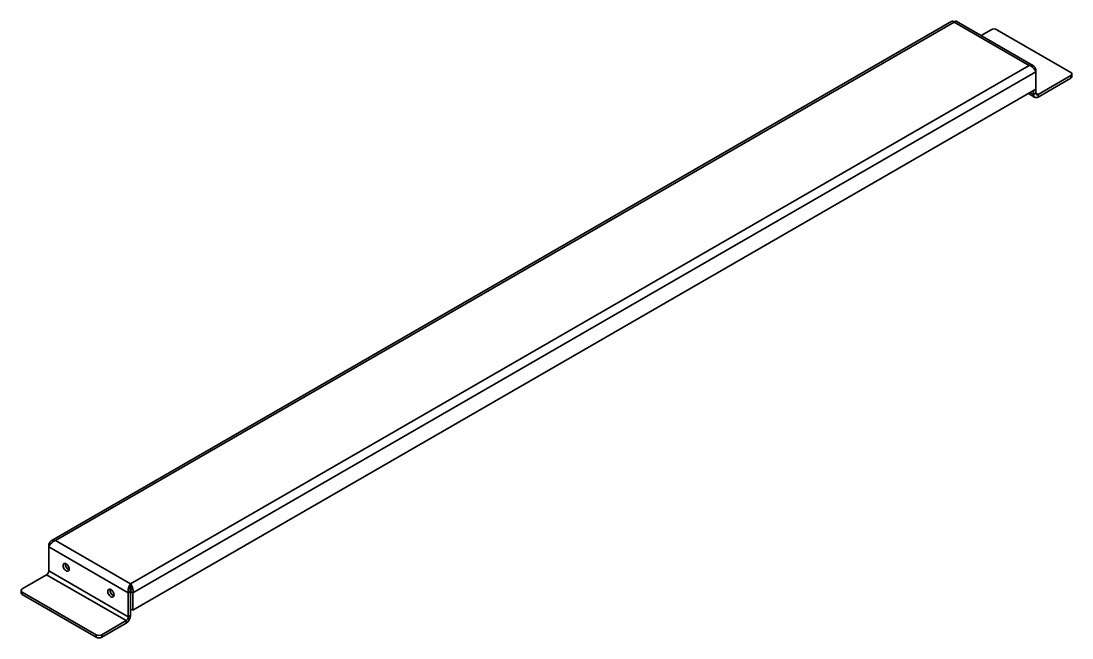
# Model space of a CAD drawing. Header units: millimetres. Extents: x -2091 to -268, y -1604 to 240.
# Drawn here: x -1653 to -326, y -1604 to -825 of the extents above; entities that cross this region are included whole.
import ezdxf

# ---------------------------------------------------------------- set-up
doc = ezdxf.new("R2010")
doc.units = ezdxf.units.MM

msp = doc.modelspace()

# ---------------------------------------------------------------- linework, layer by layer
at = {"color": 7, "linetype": 'Continuous', "lineweight": 35}
for p, q in [((-477.765, -824.897), (-1614.788, -1481.286)), ((-475.178, -826.108), (-1609.377, -1480.867)), ((-380.426, -880.807), (-475.178, -826.108)), ((-375.014, -881.226), (-472.59, -824.897)), ((-441.005, -843.131), (-428.15, -835.71)), ((-421.079, -835.71), (-327.751, -889.587)), ((-1514.625, -1535.567), (-380.426, -880.807)), ((-371.945, -885.704), (-373.252, -886.458)), ((-371.945, -885.704), (-371.945, -888.975)), ((-1511.791, -1546.994), (-371.945, -888.975)), ((-371.945, -888.975), (-371.945, -911.022)), ((-327.751, -893.669), (-369.117, -917.549)), ((-327.751, -896.935), (-369.117, -920.815)), ((-327.751, -896.935), (-327.751, -893.669)), ((-326.287, -894.894), (-326.287, -891.628)), ((-1511.791, -1569.041), (-371.945, -911.022)), ((-379.013, -915.102), (-374.774, -917.549)), ((-374.774, -912.655), (-374.774, -917.549)), ((-371.945, -911.022), (-371.945, -915.916)), ((-381.356, -916.455), (-373.117, -921.211)), ((-371.945, -915.916), (-374.774, -917.549)), ((-369.117, -917.549), (-371.945, -915.916)), ((-369.117, -917.549), (-369.117, -920.815)), ((-1617.857, -1485.764), (-1616.556, -1486.515)), ((-1617.857, -1485.764), (-1617.857, -1489.035)), ((-1609.377, -1480.867), (-1514.625, -1535.567)), ((-1617.857, -1489.035), (-1517.458, -1546.994)), ((-1617.857, -1489.035), (-1617.857, -1519.247)), ((-1651.445, -1541.903), (-1620.686, -1524.146)), ((-1620.686, -1524.146), (-1520.287, -1582.105)), ((-1517.458, -1577.206), (-1617.857, -1519.247)), ((-1514.625, -1538.833), (-1514.625, -1535.567)), ((-1652.91, -1543.944), (-1652.91, -1547.21)), ((-1558.117, -1599.862), (-1651.445, -1545.985)), ((-1651.445, -1545.985), (-1651.445, -1549.251)), ((-1558.117, -1603.129), (-1651.445, -1549.251)), ((-1517.458, -1546.994), (-1514.63, -1545.362)), ((-1517.458, -1546.994), (-1517.458, -1577.206)), ((-1514.63, -1545.362), (-1514.63, -1575.574)), ((-1511.791, -1546.994), (-1514.62, -1545.362)), ((-1514.62, -1545.362), (-1514.62, -1567.408)), ((-1511.791, -1546.994), (-1511.791, -1569.041)), ((-1517.458, -1577.206), (-1514.63, -1575.574)), ((-1511.791, -1569.041), (-1514.62, -1567.408)), ((-1520.287, -1582.105), (-1551.046, -1599.862)), ((-1520.287, -1585.372), (-1551.046, -1603.129)), ((-1520.287, -1582.105), (-1520.287, -1585.372)), ((-1558.117, -1603.129), (-1558.117, -1599.862)), ((-1551.046, -1599.862), (-1551.046, -1603.129))]:
    msp.add_line(p, q, dxfattribs=at)
at = {"color": 7, "linetype": 'Continuous', "lineweight": 35, "flags": 128}
for points in [[(-1592.053, -1516.996), (-1592.186, -1515.758), (-1592.574, -1514.45), (-1593.192, -1513.163), (-1593.998, -1511.985), (-1594.936, -1510.995), (-1595.942, -1510.26), (-1596.949, -1509.832), (-1597.887, -1509.74), (-1598.692, -1509.988), (-1599.31, -1510.562), (-1599.699, -1511.42), (-1599.831, -1512.506), (-1599.699, -1513.745), (-1599.31, -1515.053), (-1598.692, -1516.339), (-1597.887, -1517.518), (-1596.949, -1518.508), (-1595.942, -1519.242), (-1594.936, -1519.67), (-1593.998, -1519.763), (-1593.192, -1519.515), (-1592.574, -1518.941), (-1592.186, -1518.082), (-1592.053, -1516.996)], [(-1535.485, -1549.653), (-1535.617, -1548.414), (-1536.006, -1547.107), (-1536.624, -1545.82), (-1537.429, -1544.641), (-1538.367, -1543.651), (-1539.374, -1542.917), (-1540.38, -1542.489), (-1541.318, -1542.396), (-1542.124, -1542.645), (-1542.742, -1543.218), (-1543.13, -1544.077), (-1543.263, -1545.163), (-1543.13, -1546.401), (-1542.742, -1547.709), (-1542.124, -1548.996), (-1541.318, -1550.174), (-1540.38, -1551.165), (-1539.374, -1551.899), (-1538.367, -1552.327), (-1537.429, -1552.42), (-1536.624, -1552.171), (-1536.006, -1551.598), (-1535.617, -1550.739), (-1535.485, -1549.653)]]:
    msp.add_lwpolyline(points, dxfattribs=at)
at = {"color": 7, "linetype": 'Continuous', "lineweight": 35}
for centre, radius, start, end in [((-424.615, -842.534), 7.685, 62.609672, 117.390328), ((-328.526, -891.628), 2.183, 290.783421, 69.216579), ((-328.789, -894.645), 2.515, 294.374658, 354.305201), ((-371.325, -918.108), 3.494, 170.785963, 309.203285), ((-370.221, -916.196), 1.747, 170.785963, 309.203285), ((-1589.196, -1510.857), 7.756, 172.540691, 247.453932), ((-1623.998, -1518.968), 6.147, 302.605478, 357.394522), ((-1650.407, -1546.961), 2.515, 185.694799, 245.625342), ((-1650.67, -1543.944), 2.183, 110.783421, 249.216579), ((-1532.627, -1543.513), 7.756, 172.540691, 247.453933), ((-1526.912, -1575.015), 12.294, 302.605478, 357.394522), ((-1523.599, -1576.927), 6.147, 302.605478, 357.394522), ((-1554.581, -1593.039), 7.685, 242.609672, 297.390328), ((-1554.581, -1596.305), 7.685, 242.609672, 297.390328)]:
    msp.add_arc(centre, radius, start, end, dxfattribs=at)
for points, knots in [([(-477.727, -824.973), (-477.51, -824.877), (-477.016, -824.66), (-476.025, -825.233), (-475.376, -825.904), (-475.178, -826.108)], [0, 0, 0, 0, 0.352459313, 0.802819746, 1, 1, 1, 1]), ([(-475.178, -826.108), (-474.954, -825.877), (-474.498, -825.409), (-473.847, -824.979), (-473.26, -824.772), (-472.835, -824.756), (-472.658, -824.884), (-472.605, -824.923)], [0, 0, 0, 0, 0.22219527, 0.45083137, 0.67306529, 0.90174351, 1, 1, 1, 1]), ([(-371.945, -885.704), (-372.064, -885.204), (-372.217, -884.733), (-372.501, -884.069), (-372.604, -883.854), (-372.829, -883.438), (-372.952, -883.237), (-373.342, -882.663), (-373.632, -882.321), (-374.115, -881.865), (-374.284, -881.723), (-374.638, -881.459), (-374.823, -881.337), (-375.391, -881.008), (-375.792, -880.835), (-376.642, -880.579), (-377.093, -880.497), (-378.008, -880.428), (-378.477, -880.44), (-379.2, -880.527), (-379.445, -880.568), (-379.934, -880.671), (-380.18, -880.734), (-380.426, -880.807)], [0, 0, 0, 0, 0.125, 0.125, 0.1875, 0.1875, 0.25, 0.25, 0.375, 0.375, 0.4375, 0.4375, 0.5, 0.5, 0.625, 0.625, 0.75, 0.75, 0.875, 0.875, 0.9375, 0.9375, 1, 1, 1, 1]), ([(-380.426, -880.807), (-379.933, -880.954), (-379.449, -881.141), (-378.732, -881.477), (-378.494, -881.598), (-378.022, -881.859), (-377.786, -882), (-377.094, -882.441), (-376.652, -882.762), (-376.017, -883.28), (-375.809, -883.46), (-375.403, -883.83), (-375.205, -884.021), (-374.636, -884.598), (-374.286, -884.995), (-373.64, -885.806), (-373.343, -886.223), (-372.826, -887.038), (-372.602, -887.44), (-372.315, -888.031), (-372.228, -888.227), (-372.073, -888.608), (-372.005, -888.794), (-371.945, -888.975)], [0, 0, 0, 0, 0.125, 0.125, 0.1875, 0.1875, 0.25, 0.25, 0.375, 0.375, 0.4375, 0.4375, 0.5, 0.5, 0.625, 0.625, 0.75, 0.75, 0.875, 0.875, 0.9375, 0.9375, 1, 1, 1, 1]), ([(-1609.377, -1480.867), (-1609.869, -1480.72), (-1610.354, -1480.618), (-1611.071, -1480.531), (-1611.309, -1480.513), (-1611.781, -1480.5), (-1612.017, -1480.505), (-1612.709, -1480.556), (-1613.15, -1480.637), (-1613.786, -1480.827), (-1613.994, -1480.902), (-1614.4, -1481.077), (-1614.598, -1481.176), (-1615.166, -1481.504), (-1615.517, -1481.765), (-1616.163, -1482.373), (-1616.46, -1482.722), (-1616.977, -1483.481), (-1617.201, -1483.893), (-1617.487, -1484.563), (-1617.575, -1484.795), (-1617.73, -1485.27), (-1617.798, -1485.514), (-1617.857, -1485.764)], [0, 0, 0, 0, 0.125, 0.125, 0.1875, 0.1875, 0.25, 0.25, 0.375, 0.375, 0.4375, 0.4375, 0.5, 0.5, 0.625, 0.625, 0.75, 0.75, 0.875, 0.875, 0.9375, 0.9375, 1, 1, 1, 1]), ([(-1617.857, -1489.035), (-1617.739, -1488.672), (-1617.585, -1488.294), (-1617.302, -1487.708), (-1617.199, -1487.509), (-1616.974, -1487.106), (-1616.851, -1486.9), (-1616.461, -1486.284), (-1616.171, -1485.876), (-1615.688, -1485.269), (-1615.519, -1485.067), (-1615.165, -1484.667), (-1614.98, -1484.469), (-1614.411, -1483.891), (-1614.01, -1483.524), (-1613.161, -1482.83), (-1612.71, -1482.502), (-1611.794, -1481.917), (-1611.325, -1481.657), (-1610.602, -1481.318), (-1610.358, -1481.213), (-1609.869, -1481.025), (-1609.623, -1480.941), (-1609.377, -1480.867)], [0, 0, 0, 0, 0.125, 0.125, 0.1875, 0.1875, 0.25, 0.25, 0.375, 0.375, 0.4375, 0.4375, 0.5, 0.5, 0.625, 0.625, 0.75, 0.75, 0.875, 0.875, 0.9375, 0.9375, 1, 1, 1, 1]), ([(-1514.625, -1535.567), (-1514.88, -1535.851), (-1515.13, -1536.173), (-1515.497, -1536.711), (-1515.617, -1536.9), (-1515.854, -1537.297), (-1515.971, -1537.506), (-1516.309, -1538.151), (-1516.517, -1538.607), (-1516.802, -1539.328), (-1516.892, -1539.575), (-1517.061, -1540.082), (-1517.141, -1540.341), (-1517.357, -1541.123), (-1517.474, -1541.654), (-1517.651, -1542.736), (-1517.709, -1543.291), (-1517.758, -1544.376), (-1517.749, -1544.912), (-1517.681, -1545.708), (-1517.649, -1545.972), (-1517.568, -1546.49), (-1517.518, -1546.745), (-1517.458, -1546.994)], [0, 0, 0, 0, 0.125, 0.125, 0.1875, 0.1875, 0.25, 0.25, 0.375, 0.375, 0.4375, 0.4375, 0.5, 0.5, 0.625, 0.625, 0.75, 0.75, 0.875, 0.875, 0.9375, 0.9375, 1, 1, 1, 1]), ([(-1514.625, -1538.833), (-1514.761, -1539.186), (-1514.893, -1539.611), (-1515.054, -1540.359), (-1515.101, -1540.625), (-1515.173, -1541.173), (-1515.2, -1541.458), (-1515.226, -1542.05), (-1515.227, -1542.354), (-1515.197, -1542.962), (-1515.168, -1543.267), (-1515.075, -1543.882), (-1515.01, -1544.189), (-1514.848, -1544.786), (-1514.749, -1545.077), (-1514.63, -1545.362)], [0, 0, 0, 0, 0.25, 0.25, 0.375, 0.375, 0.5, 0.5, 0.625, 0.625, 0.75, 0.75, 0.875, 0.875, 1, 1, 1, 1]), ([(-1511.791, -1546.994), (-1511.673, -1546.495), (-1511.593, -1545.982), (-1511.525, -1545.192), (-1511.511, -1544.926), (-1511.501, -1544.387), (-1511.504, -1544.112), (-1511.54, -1543.292), (-1511.598, -1542.749), (-1511.729, -1541.939), (-1511.78, -1541.67), (-1511.898, -1541.133), (-1511.964, -1540.867), (-1512.18, -1540.085), (-1512.348, -1539.584), (-1512.728, -1538.618), (-1512.94, -1538.153), (-1513.387, -1537.298), (-1513.623, -1536.903), (-1513.992, -1536.359), (-1514.118, -1536.186), (-1514.371, -1535.861), (-1514.497, -1535.709), (-1514.625, -1535.567)], [0, 0, 0, 0, 0.125, 0.125, 0.1875, 0.1875, 0.25, 0.25, 0.375, 0.375, 0.4375, 0.4375, 0.5, 0.5, 0.625, 0.625, 0.75, 0.75, 0.875, 0.875, 0.9375, 0.9375, 1, 1, 1, 1]), ([(-1514.62, -1545.362), (-1514.382, -1544.793), (-1514.224, -1544.2), (-1514.083, -1543.277), (-1514.053, -1542.967), (-1514.023, -1542.36), (-1514.023, -1542.06), (-1514.05, -1541.468), (-1514.076, -1541.179), (-1514.148, -1540.63), (-1514.194, -1540.367), (-1514.301, -1539.869), (-1514.362, -1539.634), (-1514.489, -1539.205), (-1514.557, -1539.009), (-1514.625, -1538.833)], [0, 0, 0, 0, 0.25, 0.25, 0.375, 0.375, 0.5, 0.5, 0.625, 0.625, 0.75, 0.75, 0.875, 0.875, 1, 1, 1, 1])]:
    msp.add_open_spline(points, degree=3, knots=knots, dxfattribs=at)

doc.saveas('drawing.dxf')
